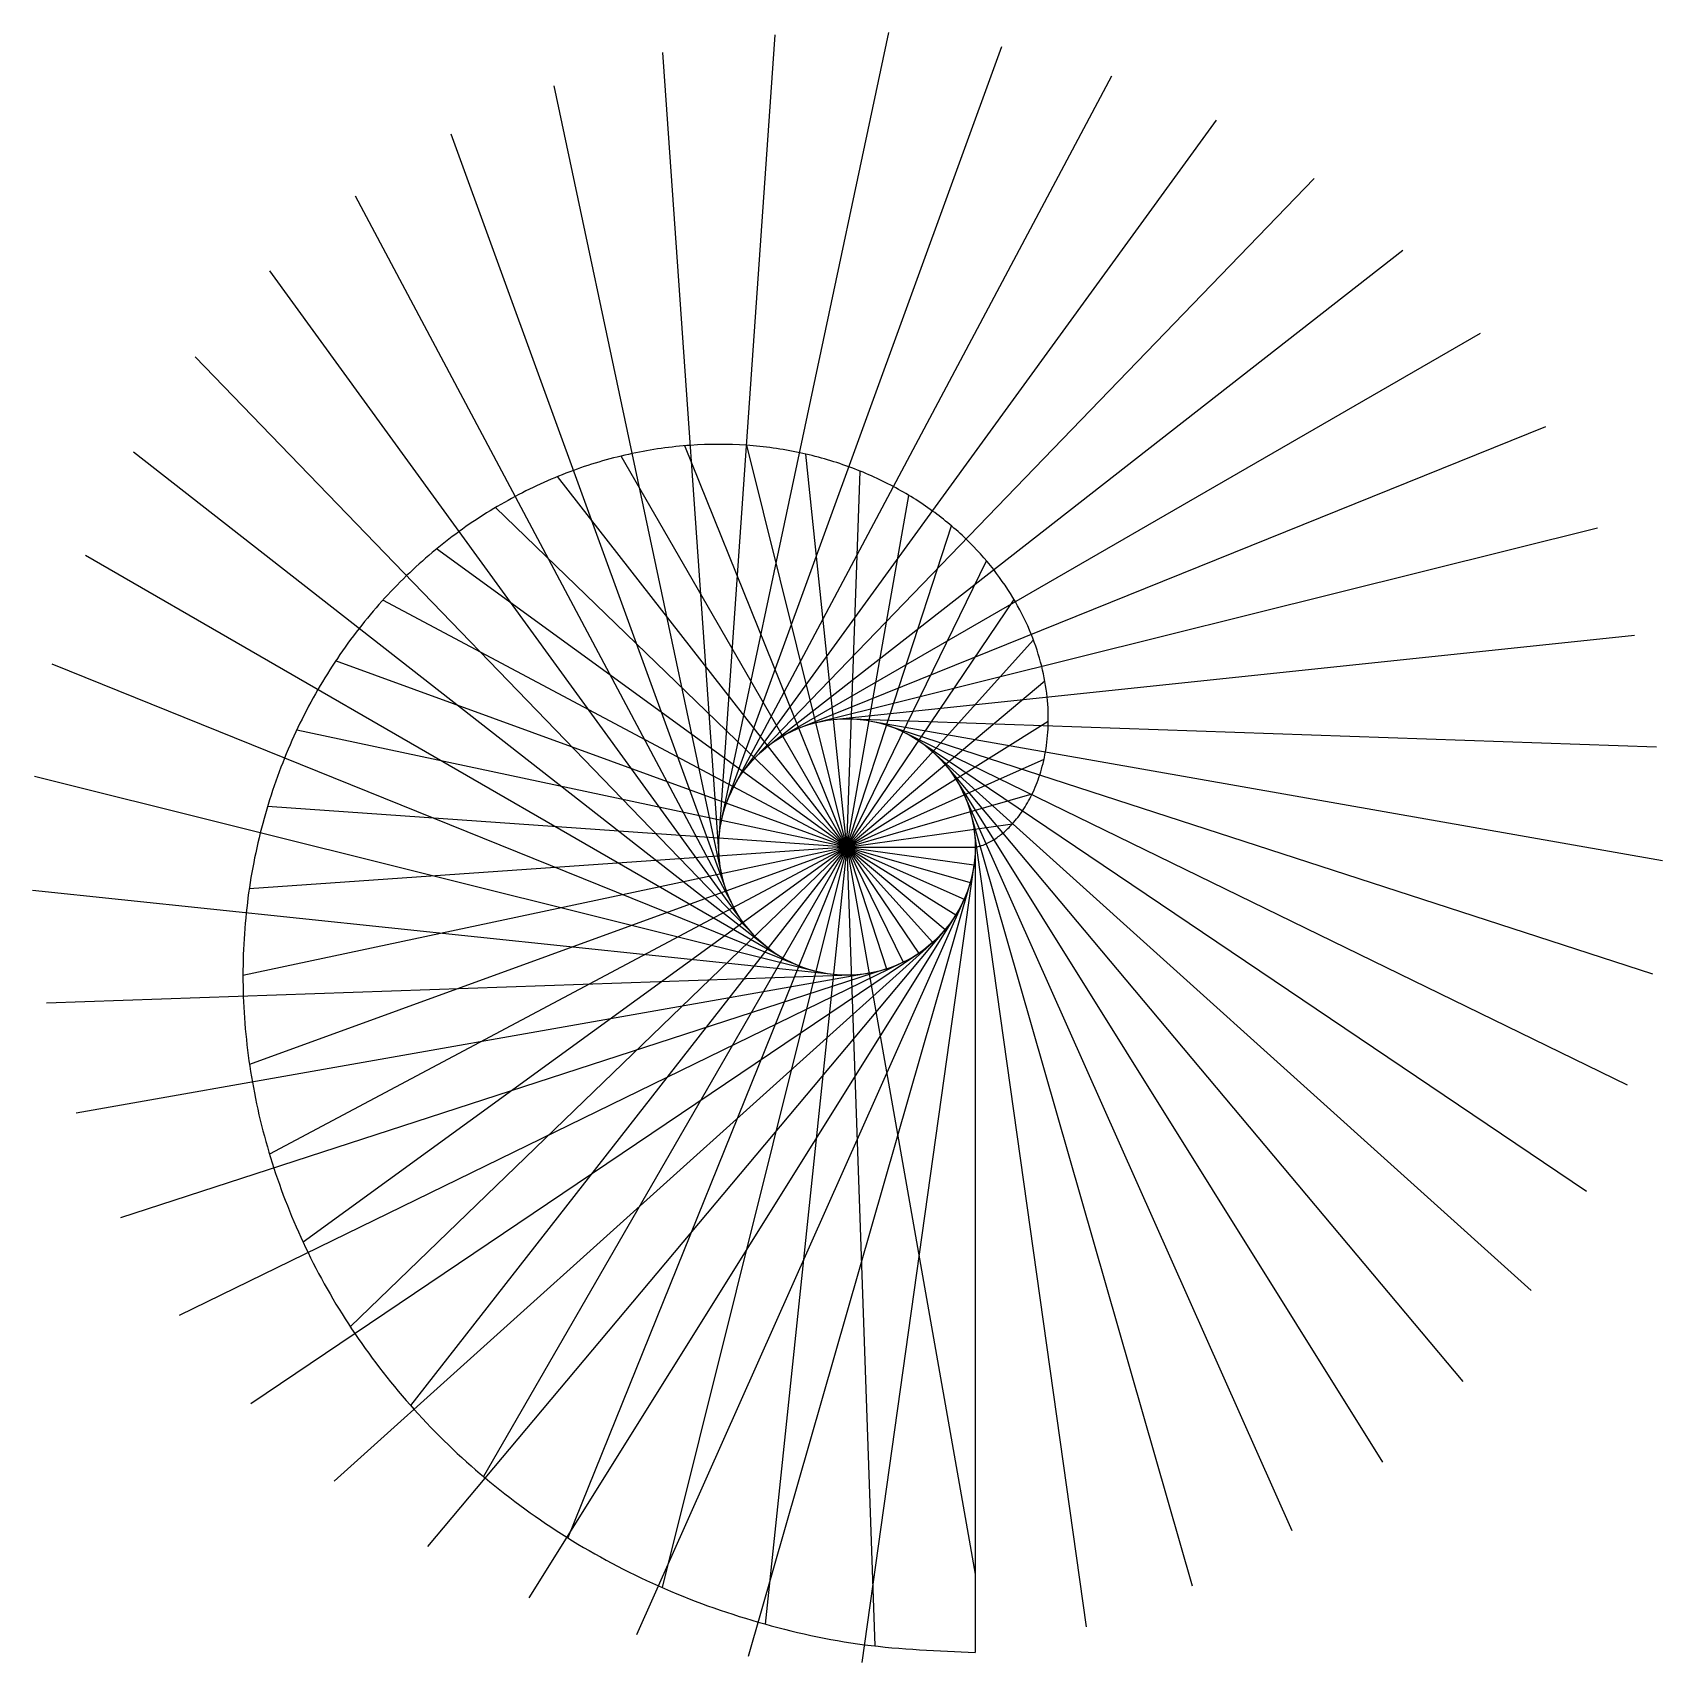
# Model space of a CAD drawing. Header units: millimetres. Extents: x -3175 to 3179, y -3179 to 3175.
import ezdxf

# ---------------------------------------------------------------- set-up
doc = ezdxf.new("R2010")
doc.units = ezdxf.units.MM
doc.header["$PDMODE"] = 1
doc.header["$PDSIZE"] = 5

msp = doc.modelspace()

# ---------------------------------------------------------------- linework, layer by layer
for p, q in [((-498.8, 34.9), (-279.7, 3167.2)), ((-489.1, 104), (163.8, 3175.3)), ((-469.8, 171), (604.1, 3121.6)), ((-498.8, -34.9), (-717.8, 3097.5)), ((-441.5, 234.7), (1032.7, 3007.2)), ((-489.1, -104), (-1141.9, 2967.4)), ((-404.5, 293.9), (1441.1, 2834.2)), ((-469.8, -171), (-1543.8, 2779.6)), ((-359.7, 347.3), (1821.6, 2606.1)), ((-441.5, -234.7), (-1915.6, 2537.7)), ((-307.8, 394), (2166.5, 2327.2)), ((-404.5, -293.9), (-2250.2, 2246.4)), ((-250, 433), (2469.3, 2003)), ((-359.7, -347.3), (-2540.9, 1911.4)), ((-187.3, 463.6), (2724.1, 1639.9)), ((-307.8, -394), (-2782.2, 1539.2)), ((0, 0), (-632.1, 1564.5)), ((0, 0), (-390.5, 1566.2)), ((0, 0), (-161, 1532.1)), ((0, 0), (-880.1, 1524.4)), ((0, 0), (51.2, 1465.7)), ((0, 0), (-1128.4, 1444.3)), ((0, 0), (241.7, 1370.9)), ((0, 0), (-1370.6, 1323.5)), ((-121, 485.1), (2925.8, 1244.8)), ((0, 0), (407, 1252.5)), ((0, 0), (-1599.8, 1162.4)), ((-250, -433), (-2969.3, 1137)), ((0, 0), (544.1, 1115.6)), ((0, 0), (-1809.6, 962.2)), ((0, 0), (651.2, 965.4)), ((-52.3, 497.3), (3070.5, 825.5)), ((0, 0), (727.1, 807.5)), ((-187.3, -463.6), (-3098.7, 712.7)), ((0, 0), (-1993.5, 725.6)), ((0, 0), (771.5, 647.4)), ((0, 0), (-2145.2, 456)), ((0, 0), (784.9, 490.5)), ((17.4, 499.7), (3155.5, 390.1)), ((86.8, 492.4), (3179.1, -52.9)), ((154.5, 475.5), (3140.8, -494.8)), ((219.2, 449.4), (3041.4, -927.1)), ((279.6, 414.5), (2882.8, -1341.3)), ((0, 0), (768.2, 342)), ((334.6, 371.6), (2668, -1729.5)), ((383, 321.4), (2401.4, -2084)), ((-121, -485.1), (-3167.7, 274.5)), ((424, 265), (2088, -2397.9)), ((0, 0), (722.1, 207)), ((456.8, 203.4), (1733.9, -2665.2)), ((0, 0), (-2259.2, 158)), ((480.6, 137.8), (1346.1, -2880.5)), ((0, 0), (645, 90.6)), ((495.1, 69.6), (932.1, -3039.9)), ((0, 0), (-2355, -500.6)), ((0, 0), (-2330.5, -163)), ((0, 0), (-2329.4, -847.8)), ((0, 0), (-2251.6, -1197.2)), ((0, 0), (-2120.6, -1540.7)), ((0, 0), (-1936.7, -1870.2)), ((0, 0), (-1701.2, -2177.5)), ((0, 0), (-1417.1, -2454.5)), ((0, 0), (-1088.2, -2693.5)), ((0, 0), (-719.9, -2887.4)), ((0, 0), (-318.5, -3030)), ((0, 0), (500, 0)), ((0, 0), (456.8, -203.4)), ((0, 0), (424, -265)), ((0, 0), (383, -321.4)), ((0, 0), (334.6, -371.6)), ((0, 0), (279.6, -414.5)), ((0, 0), (219.2, -449.4)), ((0, 0), (154.5, -475.5)), ((0, 0), (500, -2835.6)), ((0, 0), (108.8, -3114.9)), ((0, 0), (495.1, -69.6)), ((0, 0), (480.6, -137.8)), ((500, 0), (500, -3140)), ((495.1, -69.6), (58.1, -3179)), ((-52.3, -497.3), (-3175.1, -169)), ((480.6, -137.8), (-384.9, -3156.2)), ((456.8, -203.4), (-820.4, -3071.9)), ((424, -265), (-1239.9, -2927.8)), ((334.6, -371.6), (-1998.9, -2472.6)), ((383, -321.4), (-1635.3, -2726.8)), ((279.6, -414.5), (-2323.6, -2170.4)), ((17.4, -499.7), (-3120.6, -609.3)), ((86.8, -492.4), (-3005.5, -1037.7)), ((154.5, -475.5), (-2831.8, -1445.8)), ((219.2, -449.4), (-2603, -1825.9))]:
    msp.add_line(p, q)
msp.add_circle((0, 0), 500)
msp.add_spline([(500, 0), (504.8, 0.5), (519.1, 3.7), (541.9, 12.1), (571.9, 28.3), (607.3, 54.1), (645.7, 91.4), (684.5, 141.4), (720.9, 204.7), (751.8, 281.5), (774, 371.2), (784.5, 472.9), (780.5, 584.8), (759.2, 704.6), (718.5, 829.5), (656.4, 956.3), (571.9, 1081.4), (464.3, 1200.6), (333.7, 1310), (180.9, 1405.3), (7.5, 1482.4), (-184.4, 1537.3), (-391.7, 1566.2), (-610.7, 1566.1), (-837.3, 1534.1), (-1066.5, 1468.2), (-1293.2, 1367.1), (-1511.9, 1230.3), (-1716.9, 1058.1), (-1902.4, 851.8), (-2062.9, 613.7), (-2192.9, 346.7), (-2287.5, 55), (-2342.3, -256.6), (-2353.5, -582.5), (-2318.3, -916.5), (-2234.5, -1251.8), (-2101.3, -1581.2), (-1918.6, -1897.2), (-1687.8, -2192.5), (-1411.1, -2459.5), (-1092, -2691.1), (-735.2, -2880.7), (-346.4, -3022), (67.8, -3109.9), (500, -3140)], degree=3)
for p in [(-284.6, 3097.6), (149.3, 3107.1), (580.2, 3056.1), (-712.9, 3027.9), (-289.5, 3028), (134.8, 3038.8), (556.4, 2990.5), (-708.1, 2958.3), (-294.3, 2958.4), (120.2, 2970.6), (532.5, 2924.9), (999.9, 2945.6), (-1127.4, 2899.2), (-703.2, 2888.6), (-299.2, 2888.8), (105.7, 2902.3), (967.1, 2884), (-1112.9, 2830.9), (-698.3, 2819), (-304.1, 2819.2), (91.2, 2834.1), (508.6, 2859.4), (934.4, 2822.4), (-1098.4, 2762.7), (-693.5, 2749.4), (-309, 2749.6), (76.7, 2765.8), (484.8, 2793.8), (901.6, 2760.8), (1400.1, 2777.8), (-1519.9, 2714.1), (-1083.9, 2694.4), (-688.6, 2679.8), (-313.8, 2680), (62.2, 2697.6), (460.9, 2728.2), (868.9, 2699.1), (1359.1, 2721.3), (-1496.1, 2648.5), (-1069.4, 2626.2), (-683.7, 2610.2), (-318.7, 2610.4), (47.7, 2629.3), (437, 2662.7), (836.1, 2637.5), (1277.1, 2608.4), (1318.1, 2664.9), (-1472.2, 2582.9), (-1054.9, 2557.9), (33.2, 2561.1), (413.2, 2597.1), (803.4, 2575.9), (1236.1, 2551.9), (1773.1, 2555.9), (-1448.3, 2517.3), (-1040.4, 2489.7), (-678.9, 2540.6), (-323.6, 2540.8), (18.7, 2492.8), (389.3, 2531.5), (770.6, 2514.3), (1195.1, 2495.5), (1724.6, 2505.7), (-1882.9, 2476.1), (-1424.5, 2451.8), (-1025.9, 2421.4), (-674, 2471), (-328.4, 2471.2), (4.2, 2424.6), (365.4, 2465.9), (737.8, 2452.7), (1154, 2439), (1676.1, 2455.5), (-1850.1, 2414.5), (-1817.3, 2352.9), (-1400.6, 2386.2), (-1011.3, 2353.2), (-669.1, 2401.4), (-333.3, 2401.5), (-10.3, 2356.3), (341.6, 2400.4), (705.1, 2391.1), (1113, 2382.6), (1579.2, 2355.1), (1627.7, 2405.3), (-1784.6, 2291.3), (-1376.7, 2320.6), (-664.3, 2331.8), (-338.2, 2331.9), (-24.8, 2288.1), (317.7, 2334.8), (672.3, 2329.5), (1072, 2326.1), (1530.7, 2304.9), (-1751.8, 2229.7), (-1352.9, 2255.1), (-996.8, 2284.9), (-659.4, 2262.2), (-343, 2262.3), (293.8, 2269.2), (639.6, 2267.9), (1031, 2269.7), (1482.3, 2254.7), (2056.6, 2241.3), (2111.5, 2284.2), (-2209.1, 2190), (-1719.1, 2168.1), (-1329, 2189.5), (-982.3, 2216.6), (-654.5, 2192.6), (-347.9, 2192.7), (-39.3, 2219.8), (270, 2203.7), (606.8, 2206.3), (990, 2213.2), (1433.8, 2204.5), (2001.6, 2198.3), (-2168.1, 2133.5), (-1686.3, 2106.4), (-1305.1, 2123.9), (-967.8, 2148.4), (-649.7, 2123), (-352.8, 2123.1), (-53.8, 2151.5), (246.1, 2138.1), (574, 2144.6), (908, 2100.3), (949, 2156.8), (1336.8, 2104.1), (1385.3, 2154.3), (1891.6, 2112.4), (1946.6, 2155.3), (-2127.1, 2077.1), (-1653.5, 2044.8), (-1281.3, 2058.4), (-953.3, 2080.1), (-644.8, 2053.4), (-357.6, 2053.5), (-68.4, 2083.3), (222.3, 2072.5), (541.3, 2083), (866.9, 2043.9), (1288.4, 2053.9), (1836.6, 2069.4), (-2086.1, 2020.6), (-1620.8, 1983.2), (-1257.4, 1992.8), (-938.8, 2011.9), (-639.9, 1983.7), (-362.5, 1983.9), (-82.9, 2015), (198.4, 2007), (508.5, 2021.4), (825.9, 1987.4), (1239.9, 2003.7), (1726.6, 1983.5), (1781.6, 2026.5), (-2045.1, 1964.2), (-2004.1, 1907.7), (-1588, 1921.6), (-1233.5, 1927.2), (-924.3, 1943.6), (-635.1, 1914.1), (-367.4, 1914.3), (-97.4, 1946.8), (174.5, 1941.4), (475.8, 1959.8), (784.9, 1931), (1191.4, 1953.5), (1671.7, 1940.5), (2348.5, 1933.2), (2408.9, 1968.1), (-2492.4, 1861.2), (-1963.1, 1851.3), (-1555.3, 1860), (-1209.7, 1861.6), (-909.8, 1875.4), (-630.2, 1844.5), (-372.2, 1844.7), (-111.9, 1878.5), (150.7, 1875.8), (443, 1898.2), (743.9, 1874.5), (1094.5, 1853.1), (1143, 1903.3), (1561.7, 1854.6), (1616.7, 1897.6), (2227.6, 1863.5), (2288, 1898.3), (-2444, 1811), (-1922, 1794.8), (-1522.5, 1798.4), (-1185.8, 1796.1), (-895.3, 1807.1), (-126.4, 1810.3), (126.8, 1810.3), (410.3, 1836.6), (702.9, 1818.1), (1046, 1803), (1506.7, 1811.7), (2106.7, 1793.7), (2167.2, 1828.6), (-2395.5, 1760.8), (-1881, 1738.4), (-1489.8, 1736.8), (-1161.9, 1730.5), (-880.8, 1738.9), (-625.3, 1774.9), (-377.1, 1775.1), (-140.9, 1742), (102.9, 1744.7), (377.5, 1775), (661.9, 1761.6), (997.5, 1752.8), (1396.7, 1725.7), (1451.7, 1768.7), (1985.9, 1723.9), (2046.3, 1758.8), (-2347, 1710.6), (-2298.5, 1660.4), (-1840, 1681.9), (-1457, 1675.2), (-1138.1, 1664.9), (-866.3, 1670.6), (-620.5, 1705.3), (-382, 1705.5), (-155.4, 1673.8), (79.1, 1679.1), (344.7, 1713.4), (620.9, 1705.2), (900.6, 1652.4), (949.1, 1702.6), (1341.7, 1682.8), (1865, 1654.1), (1925.5, 1689), (-2250.1, 1610.2), (-1799, 1625.5), (-1424.2, 1613.6), (-1114.2, 1599.4), (-851.8, 1602.4), (-615.6, 1635.7), (-386.8, 1635.9), (-169.9, 1605.5), (55.2, 1613.5), (279.2, 1590.2), (312, 1651.8), (538.8, 1592.3), (579.8, 1648.7), (852.1, 1602.2), (1231.8, 1596.9), (1286.8, 1639.8), (1804.6, 1619.2), (2659.4, 1613.7), (-2201.6, 1560), (-1758, 1569), (-1391.5, 1552), (-1090.3, 1533.8), (-837.3, 1534.1), (-610.7, 1566.1), (-391.7, 1566.2), (-184.4, 1537.3), (31.3, 1548), (246.5, 1528.5), (497.8, 1535.8), (803.7, 1552), (1176.8, 1553.9), (1683.7, 1549.5), (1744.2, 1584.3), (2465.3, 1535.3), (2530, 1561.4), (2594.7, 1587.6), (-2727.2, 1496.2), (-2153.1, 1509.8), (-1717, 1512.6), (-1358.7, 1490.3), (-1066.5, 1468.2), (-822.7, 1465.9), (-605.9, 1496.5), (-396.6, 1496.6), (-198.9, 1469), (7.5, 1482.4), (213.7, 1466.9), (456.8, 1479.4), (755.2, 1501.8), (1066.8, 1468), (1121.8, 1511), (1562.9, 1479.7), (1623.3, 1514.6), (2335.9, 1483), (2400.6, 1509.2), (-2672.2, 1453.3), (-2617.2, 1410.3), (-2104.7, 1459.7), (-2056.2, 1409.5), (-1676, 1456.1), (-1634.9, 1399.6), (-1326, 1428.7), (-1042.6, 1402.7), (-601, 1426.9), (-401.4, 1427), (-213.4, 1400.8), (-16.4, 1416.8), (180.9, 1405.3), (415.8, 1422.9), (658.2, 1401.4), (706.7, 1451.6), (1011.8, 1425), (1442, 1409.9), (1502.5, 1444.8), (2141.8, 1404.6), (2206.5, 1430.7), (2271.2, 1456.9), (-2562.2, 1367.3), (-2007.7, 1359.3), (-1593.9, 1343.2), (-1293.2, 1367.1), (-1018.8, 1337.1), (-808.2, 1397.6), (-596.1, 1357.3), (-406.3, 1357.4), (-40.3, 1351.3), (148.2, 1343.7), (374.8, 1366.5), (609.8, 1351.2), (901.9, 1339.1), (956.8, 1382.1), (1321.2, 1340.1), (1381.6, 1375), (2012.4, 1352.3), (2077.1, 1378.5), (-2507.3, 1324.4), (-2452.3, 1281.4), (-1959.2, 1309.1), (-1552.9, 1286.7), (-1260.4, 1305.5), (-994.9, 1271.5), (-793.7, 1329.4), (-591.3, 1287.7), (-411.2, 1287.8), (-227.9, 1332.5), (-64.1, 1285.7), (115.4, 1282.1), (333.7, 1310), (561.3, 1301), (846.9, 1296.2), (1260.7, 1305.2), (1818.3, 1273.9), (1883, 1300), (1947.7, 1326.2), (-2397.3, 1238.5), (-1910.8, 1258.9), (-1862.3, 1208.7), (-1511.9, 1230.3), (-1227.7, 1243.9), (-779.2, 1261.1), (-586.4, 1218.1), (-416, 1218.2), (-242.4, 1264.3), (-88, 1220.1), (82.7, 1220.5), (292.7, 1253.6), (512.8, 1250.8), (736.9, 1210.2), (791.9, 1253.2), (1139.9, 1235.5), (1200.3, 1270.3), (1688.9, 1221.6), (1753.6, 1247.8), (2790.4, 1211), (2858.1, 1227.9), (-2342.3, 1195.5), (-2287.3, 1152.5), (-1813.8, 1158.5), (-1470.9, 1173.8), (-1194.9, 1182.3), (-971, 1206), (-764.7, 1192.9), (-581.5, 1148.5), (-420.9, 1148.6), (-257, 1196), (-111.9, 1154.6), (49.9, 1158.9), (251.7, 1197.1), (415.9, 1150.4), (464.3, 1200.6), (681.9, 1167.3), (1019, 1165.7), (1079.4, 1200.6), (1559.5, 1169.4), (1624.2, 1195.5), (2587.2, 1160.4), (2654.9, 1177.3), (2722.7, 1194.1), (-2908.9, 1102.1), (-2232.3, 1109.6), (-1765.3, 1108.3), (-1429.9, 1117.4), (-1162.2, 1120.7), (-947.2, 1140.4), (-750.2, 1124.6), (-271.5, 1127.8), (-135.7, 1089), (17.1, 1097.3), (169.7, 1084.2), (210.7, 1140.7), (367.4, 1100.2), (571.9, 1081.4), (626.9, 1124.3), (898.2, 1095.9), (958.6, 1130.8), (1365.4, 1090.9), (1430.1, 1117.1), (1494.8, 1143.2), (2316.4, 1092.9), (2384.1, 1109.7), (2451.8, 1126.6), (2519.5, 1143.5), (-2848.5, 1067.2), (-2788, 1032.3), (-2177.3, 1066.6), (-2122.4, 1023.7), (-1716.9, 1058.1), (-1388.9, 1060.9), (-1129.4, 1059.1), (-923.3, 1074.8), (-735.7, 1056.3), (-576.7, 1078.8), (-425.8, 1079), (-286, 1059.5), (-159.6, 1023.4), (-15.6, 1035.7), (128.7, 1027.8), (318.9, 1050), (517, 1038.4), (777.3, 1026.1), (837.7, 1061), (1236, 1038.7), (1300.7, 1064.8), (2045.6, 1025.3), (2113.3, 1042.2), (2181, 1059.1), (2248.7, 1076), (-2727.6, 997.4), (-2667.2, 962.5), (-2067.4, 980.7), (-1668.4, 1007.9), (-1619.9, 957.7), (-1347.8, 1004.5), (-1096.6, 997.5), (-899.4, 1009.2), (-721.2, 988.1), (-571.8, 1009.2), (-430.6, 1009.4), (-300.5, 991.2), (-183.5, 957.8), (-48.4, 974.1), (87.7, 971.3), (270.5, 999.9), (462, 995.4), (656.4, 956.3), (716.9, 991.2), (1041.9, 960.2), (1106.6, 986.4), (1171.3, 1012.5), (1774.8, 957.8), (1842.5, 974.7), (1910.2, 991.6), (1977.9, 1008.5), (-2606.7, 927.7), (-2546.3, 892.8), (-2012.4, 937.7), (-1957.4, 894.8), (-1571.5, 907.5), (-1306.8, 948), (-1265.8, 891.6), (-1063.9, 935.9), (-875.6, 943.7), (-706.7, 919.8), (-566.9, 939.6), (-435.5, 939.8), (-315, 923), (-207.3, 892.3), (-81.1, 912.4), (46.6, 914.9), (173.5, 899.5), (222, 949.7), (352, 909.5), (407, 952.5), (596, 921.5), (912.5, 908), (977.2, 934.1), (1504, 890.3), (1571.7, 907.2), (1639.4, 924), (1707.1, 940.9), (-2485.9, 857.9), (-1902.4, 851.8), (-1523, 857.3), (-1224.8, 835.1), (-1031.1, 874.2), (-851.7, 878.1), (-692.2, 851.6), (-562.1, 870), (-440.4, 870.2), (-329.5, 854.7), (-231.2, 826.7), (-113.9, 850.8), (5.6, 858.4), (125, 849.3), (297, 866.6), (475.2, 851.7), (535.6, 886.6), (718.5, 829.5), (783.1, 855.7), (847.8, 881.8), (1300.8, 839.6), (1368.6, 856.5), (1436.3, 873.4), (-2425.5, 823), (-2365, 788.1), (-1847.4, 808.9), (-1792.4, 765.9), (-1474.5, 807.1), (-1183.8, 778.7), (-998.4, 812.6), (-827.8, 812.5), (-677.7, 783.3), (-557.2, 800.4), (-445.2, 800.6), (-344, 786.5), (-146.6, 789.2), (-35.4, 802), (76.6, 799.1), (187, 780.6), (242, 823.6), (354.3, 781.9), (414.7, 816.8), (589.1, 777.3), (653.8, 803.4), (1030, 772.1), (1097.7, 789), (1165.4, 805.9), (1233.1, 822.8), (2515.4, 767.1), (2584.8, 774.4), (2654.2, 781.7), (2723.6, 789), (2793, 796.3), (2862.3, 803.6), (2931.7, 810.9), (3001.1, 818.2), (-2304.6, 753.2), (-2244.2, 718.3), (-1737.5, 722.9), (-1426, 756.9), (-1377.6, 706.7), (-1142.8, 722.2), (-965.6, 751), (-804, 747), (-663.2, 715.1), (-552.3, 730.8), (-450.1, 731), (-358.5, 718.2), (-255.1, 761.1), (-179.4, 727.6), (-76.4, 745.5), (28.1, 748.9), (132.1, 737.7), (233.4, 712.1), (293.9, 747), (459.7, 725), (524.4, 751.1), (759.2, 704.6), (826.9, 721.5), (894.6, 738.4), (962.3, 755.2), (1890.8, 701.5), (1960.2, 708.8), (2029.6, 716.1), (2099, 723.4), (2168.4, 730.7), (2237.8, 738), (2307.2, 745.2), (2376.6, 752.5), (2446, 759.8), (-3034, 686.5), (-2969.3, 660.4), (-2183.7, 683.4), (-2123.3, 648.5), (-1682.5, 680), (-1627.5, 637), (-1329.1, 656.5), (-1101.8, 665.8), (-932.9, 689.4), (-780.1, 681.4), (-648.7, 646.8), (-547.5, 661.2), (-455, 661.3), (-373, 650), (-278.9, 695.6), (-212.2, 666), (-117.4, 689.1), (-68.8, 648.5), (-20.4, 698.7), (22.1, 651.8), (77.1, 694.7), (112.6, 642.3), (173, 677.2), (265.6, 646.6), (330.3, 672.7), (395, 698.8), (488.4, 637.1), (556.1, 654), (623.8, 670.8), (691.5, 687.7), (1266.3, 635.8), (1335.6, 643.1), (1405, 650.4), (1474.4, 657.7), (1543.8, 665), (1613.2, 672.3), (1682.6, 679.6), (1752, 686.9), (1821.4, 694.2), (-2904.6, 634.3), (-2839.9, 608.1), (-2775.2, 582), (-2062.9, 613.7), (-2002.5, 578.8), (-1572.5, 594.1), (-1280.6, 606.4), (-1060.7, 609.3), (-900.1, 627.8), (-756.2, 615.8), (-634.1, 578.6), (-542.6, 591.6), (-459.8, 591.7), (-387.5, 581.7), (-302.8, 630), (-244.9, 604.4), (-199.4, 576.1), (-158.4, 632.6), (-117.3, 598.3), (-32.9, 608.8), (-8.3, 572.6), (52.1, 607.5), (136.2, 594.3), (200.9, 620.4), (285.3, 586.4), (353, 603.3), (420.7, 620.2), (711.1, 577.5), (780.5, 584.8), (849.9, 592.1), (919.3, 599.4), (988.7, 606.7), (1058.1, 614), (1127.5, 621.3), (1196.9, 628.5), (-2710.5, 555.8), (-2645.8, 529.7), (-1942, 543.9), (-1881.6, 509), (-1517.5, 551.1), (-1232.2, 556.2), (-1019.7, 552.9), (-867.3, 566.2), (-732.4, 550.3), (-619.6, 510.3), (-537.7, 522), (-464.7, 522.1), (-402, 513.5), (-326.7, 564.4), (-277.7, 542.8), (-240.5, 519.7), (-165.8, 548.1), (-142.9, 522.9), (-87.9, 565.8), (-68.7, 537.7), (-57.9, 515.9), (6.8, 542), (14.4, 518.9), (71.5, 568.1), (82.2, 535.8), (86.5, 511.8), (149.9, 552.7), (155.9, 519.1), (217.6, 569.6), (225.3, 526.4), (294.7, 533.7), (364.1, 541), (433.5, 548.3), (502.9, 555.6), (572.3, 562.9), (641.7, 570.2), (-2581.1, 503.6), (-2516.4, 477.4), (-2451.7, 451.3), (-1821.2, 474.1), (-1462.5, 508.1), (-1407.5, 465.2), (-1183.7, 506), (-1135.2, 455.8), (-978.7, 496.4), (-834.6, 504.6), (-708.5, 484.7), (-532.9, 452.4), (-469.6, 452.5), (-416.5, 445.2), (-350.5, 498.9), (-310.4, 481.2), (-281.5, 463.2), (-262.7, 447.7), (-214.3, 497.9), (-197.9, 479.9), (-189.6, 467.9), (-129.1, 502.8), (-122.6, 489.7), (-53.3, 502), (17.1, 504.6), (87.2, 497.3), (155.5, 480.3), (156.9, 494.8), (220.9, 454), (224.3, 468.2), (226.7, 492.4), (293, 456.1), (296.4, 490), (366.1, 487.5), (435.9, 485.1), (505.6, 482.6), (575.3, 480.2), (645.1, 477.8), (714.8, 475.3), (784.5, 472.9), (854.3, 470.5), (924, 468), (993.7, 465.6), (1063.5, 463.2), (1133.2, 460.7), (1202.9, 458.3), (1272.7, 455.9), (1342.4, 453.4), (1412.2, 451), (1481.9, 448.6), (1551.6, 446.1), (-2387, 425.1), (-2322.3, 399), (-1760.7, 439.2), (-1700.3, 404.3), (-1352.6, 422.2), (-1086.7, 405.6), (-937.7, 440), (-896.7, 383.5), (-801.8, 443), (-769.1, 381.4), (-684.6, 419.1), (-605.1, 442.1), (-528, 382.8), (-474.4, 382.9), (-374.4, 433.3), (-343.2, 419.6), (-322.5, 406.8), (-311.2, 397.5), (-252.8, 437), (281.9, 418.8), (287.2, 432.4), (344.6, 388.2), (353.6, 410.8), (361.7, 443.9), (420, 389.3), (430.4, 431.8), (499.1, 419.7), (567.8, 407.6), (636.6, 395.5), (705.3, 383.4), (1621.4, 443.7), (1691.1, 441.3), (1760.8, 438.8), (1830.6, 436.4), (1900.3, 433.9), (1970, 431.5), (2039.8, 429.1), (2109.5, 426.6), (2179.2, 424.2), (2249, 421.8), (2318.7, 419.3), (2388.4, 416.9), (2458.2, 414.5), (2527.9, 412), (2597.7, 409.6), (2667.4, 407.2), (2737.1, 404.7), (2806.9, 402.3), (2876.6, 399.9), (2946.3, 397.4), (3016.1, 395), (3085.8, 392.5), (-2257.6, 372.9), (-2192.9, 346.7), (-2128.2, 320.6), (-1639.9, 369.4), (-1579.4, 334.5), (-1297.6, 379.3), (-1242.6, 336.3), (-1038.3, 355.4), (-855.7, 327.1), (-736.3, 319.8), (-660.8, 353.5), (-590.6, 373.8), (-431, 377), (-398.3, 367.7), (-376, 358), (-363.5, 350.3), (337.4, 375.5), (386.4, 324.9), (395.3, 336.5), (407.3, 357.6), (470, 327), (486.3, 367.7), (552.7, 346.2), (619, 324.6), (774, 371.2), (842.7, 359.1), (911.4, 347), (980.2, 334.9), (1048.9, 322.8), (-3100, 257.6), (-2063.5, 294.4), (-1998.8, 268.3), (-1519, 299.7), (-1458.6, 264.8), (-1187.6, 293.3), (-989.8, 305.2), (-941.3, 255), (-814.7, 270.6), (-703.5, 258.1), (-636.9, 288), (-576.1, 305.6), (-523.1, 313.2), (-479.3, 313.3), (-445.6, 308.7), (-422.1, 302.1), (-408.7, 296.3), (427.9, 267.9), (438.3, 278.2), (453.1, 297.5), (511, 258.4), (532.8, 296.5), (595.5, 265.9), (685.4, 303), (751.8, 281.5), (818.1, 259.9), (1117.6, 310.7), (1186.3, 298.5), (1255, 286.4), (1323.7, 274.3), (1392.5, 262.2), (-3032.3, 240.7), (-2964.6, 223.8), (-2896.9, 207), (-1934.1, 242.2), (-1869.4, 216), (-1398.2, 229.9), (-1337.7, 195), (-1132.6, 250.4), (-1077.6, 207.4), (-892.9, 204.8), (-773.6, 214.2), (-670.8, 196.5), (-613, 222.4), (-561.6, 237.3), (-518.3, 243.6), (-484.2, 243.7), (-460.1, 240.5), (-446, 236.6), (461, 205.8), (472.7, 214.5), (490.1, 231.5), (568.8, 219.4), (658.2, 235.3), (720.9, 204.7), (884.5, 238.3), (950.9, 216.8), (1017.2, 195.2), (1461.2, 250.1), (1529.9, 238), (1598.6, 225.8), (1667.3, 213.7), (1736, 201.6), (-2829.2, 190.1), (-2761.5, 173.2), (-2693.8, 156.3), (-2626, 139.4), (-1804.7, 189.9), (-1740, 163.7), (-1675.3, 137.6), (-1277.3, 160.1), (-1022.6, 164.5), (-844.4, 154.6), (-732.6, 157.7), (-638, 134.9), (-589.2, 156.8), (-547.1, 169.1), (-513.4, 173.9), (-489, 174.1), (-474.6, 172.2), (485.2, 139.6), (498, 146.6), (517.6, 161), (542, 184.8), (593.8, 138.1), (626.7, 180.4), (684.5, 141.4), (783.6, 174.1), (846.3, 143.5), (1083.6, 173.7), (1149.9, 152.1), (1216.3, 130.5), (1804.8, 189.5), (1873.5, 177.4), (1942.2, 165.3), (2010.9, 153.1), (2079.6, 141), (2148.4, 128.9), (-2558.3, 122.6), (-2490.6, 105.7), (-2422.9, 88.8), (-2355.2, 71.9), (-1610.6, 111.5), (-1545.9, 85.3), (-1216.9, 125.2), (-1156.4, 90.3), (-967.7, 121.5), (-912.7, 78.5), (-795.9, 104.4), (-691.6, 101.3), (-605.3, 73.3), (-565.3, 91.3), (-532.6, 100.8), (-508.5, 104.3), (-493.9, 104.5), (499.9, 70.7), (513.5, 75.9), (535, 87.4), (562.4, 107.6), (645.7, 91.4), (742.4, 102.4), (909.1, 112.9), (971.8, 82.3), (1282.7, 109), (1349, 87.4), (1415.4, 65.8), (2217.1, 116.8), (2285.8, 104.7), (2354.5, 92.6), (2423.2, 80.4), (2491.9, 68.3), (-2287.5, 55), (-2219.8, 38.2), (-2152.1, 21.3), (-2084.4, 4.4), (-1481.2, 59.2), (-1416.5, 33.1), (-1351.8, 6.9), (-1096, 55.4), (-1035.6, 20.5), (-857.7, 35.6), (-747.4, 54.2), (-699, 4), (-650.6, 44.8), (-572.5, 11.7), (-541.4, 25.7), (-518.1, 32.6), (-503.6, 34.7), (504.8, 0.5), (519.1, 3.7), (541.9, 12.1), (571.9, 28.3), (607.3, 54.1), (652.1, 0.7), (697.6, 44.7), (800.2, 63.3), (858.1, 24.3), (1034.5, 51.7), (1097.2, 21.2), (1481.8, 44.3), (1548.1, 22.7), (1614.5, 1.2), (2560.7, 56.2), (2629.4, 44.1), (2698.1, 32), (2766.8, 19.8), (2835.5, 7.7), (-2016.7, -12.5), (-1949, -29.4), (-1881.3, -46.2), (-1813.6, -63.1), (-1287.1, -19.2), (-1222.5, -45.4), (-975.2, -14.3), (-914.7, -49.2), (-802.7, -7.4), (-747.7, -50.3), (-650.5, -46.2), (-609.6, -11.6), (-539.7, -49.9), (-517.6, -39.9), (-503.6, -35.7), (538.3, -63.4), (570.3, -51.6), (608.9, -30.9), (697, -52.8), (749.4, -2), (801.3, -48.6), (915.9, -14.7), (973.8, -53.7), (1159.9, -9.4), (1222.6, -40), (1680.8, -20.4), (1747.2, -42), (1813.6, -63.5), (2904.2, -4.4), (2973, -16.5), (3041.7, -28.6), (3110.4, -40.7), (-1745.9, -80), (-1678.2, -96.9), (-1610.5, -113.8), (-1157.8, -71.5), (-1093.1, -97.6), (-1028.4, -123.8), (-854.3, -84.1), (-793.9, -119), (-692.7, -93.3), (-602, -96.4), (-568.6, -68.1), (-527.6, -124.5), (-507, -111.5), (-493.7, -105.4), (500, -69.8), (514.6, -68.6), (598.7, -115.4), (645.9, -90.1), (741.8, -106.2), (853.1, -95.3), (1031.6, -92.7), (1285.4, -70.6), (1348.1, -101.2), (1879.9, -85.1), (1946.3, -106.7), (-3105.7, -176.3), (-3036.3, -183.6), (-1542.8, -130.7), (-1475.1, -147.5), (-1407.4, -164.4), (-1339.7, -181.3), (-963.7, -149.9), (-899, -176.1), (-733.4, -153.9), (-673, -188.8), (-637.7, -136.2), (-582.8, -179.2), (-553.6, -146.6), (-486.5, -181), (-474.2, -173.1), (485.4, -138.7), (500, -139.6), (524.3, -137.7), (557.6, -130.5), (627.1, -179.1), (682.9, -149.3), (786.7, -159.7), (905, -142), (956.8, -188.7), (1089.5, -131.8), (1147.3, -170.8), (1410.8, -131.8), (1473.5, -162.4), (2012.7, -128.2), (2079, -149.8), (2145.4, -171.3), (-2966.9, -190.9), (-2897.5, -198.2), (-2828.1, -205.5), (-2758.7, -212.8), (-2689.3, -220.1), (-2619.9, -227.4), (-2550.5, -234.7), (-2481.1, -242), (-2411.7, -249.3), (-1271.9, -198.2), (-1204.2, -215.1), (-1136.5, -231.9), (-1068.8, -248.8), (-834.3, -202.2), (-769.6, -228.3), (-612.6, -223.7), (-527.8, -222.2), (-505.1, -196.7), (-456.6, -246.9), (-445.5, -237.4), (461.4, -204.9), (475.7, -207.8), (500, -209.3), (534, -206.8), (576.8, -197.6), (655.4, -242.8), (719.8, -208.4), (831.5, -213.1), (1008.7, -235.4), (1205.2, -209.8), (1263, -248.8), (1536.2, -193), (1598.9, -223.6), (1661.7, -254.1), (2211.7, -192.9), (2278.1, -214.5), (2344.5, -236), (-2342.3, -256.6), (-2272.9, -263.9), (-2203.5, -271.2), (-2134.1, -278.4), (-2064.7, -285.7), (-1995.3, -293), (-1925.9, -300.3), (-1856.5, -307.6), (-1787.2, -314.9), (-1001.1, -265.7), (-933.4, -282.6), (-865.7, -299.5), (-798, -316.3), (-704.9, -254.5), (-640.2, -280.6), (-575.5, -306.8), (-552.1, -258.6), (-491.7, -293.5), (-472.8, -265.1), (-417.8, -308.1), (-408.1, -297.1), (428.4, -267.1), (442.2, -272), (466, -276.9), (500, -279.1), (543.7, -275.9), (596, -264.6), (683.8, -306.6), (756.8, -267.6), (876.4, -266.6), (1060.5, -282.1), (1320.9, -287.8), (1724.4, -284.7), (1787.1, -315.3), (2410.8, -257.6), (2477.2, -279.2), (2543.6, -300.7), (-1717.8, -322.2), (-1648.4, -329.5), (-1579, -336.8), (-1509.6, -344.1), (-1440.2, -351.4), (-1370.8, -358.7), (-1301.4, -366), (-1232, -373.3), (-1162.6, -380.6), (-730.3, -333.2), (-662.6, -350.1), (-594.9, -367), (-510.8, -332.9), (-446.1, -359), (-431.3, -328.3), (-370.9, -363.2), (-362.8, -351), (338.2, -374.8), (387, -324.1), (400, -330.9), (422.9, -339), (456.3, -346), (500, -348.9), (553.4, -345), (615.3, -331.7), (712.2, -370.3), (793.8, -326.8), (921.2, -320), (966.1, -373.5), (1112.4, -328.8), (1164.2, -375.5), (1378.7, -326.8), (1436.6, -365.9), (1849.8, -345.9), (1912.5, -376.5), (2609.9, -322.3), (2676.3, -343.8), (2742.7, -365.4), (-1093.2, -387.9), (-1023.8, -395.1), (-954.4, -402.4), (-885, -409.7), (-815.6, -417), (-746.2, -424.3), (-676.8, -431.6), (-607.4, -438.9), (-527.2, -383.9), (-459.5, -400.7), (-391.8, -417.6), (-381.4, -385.2), (-324.1, -434.5), (-316.7, -411.3), (-310.4, -398.1), (-252, -437.5), (282.7, -418.3), (293.3, -428.3), (313.1, -442.5), (350.1, -383.3), (371.6, -394.6), (403.7, -406.1), (446.6, -415.1), (500, -418.7), (563.1, -414.1), (634.5, -398.8), (740.6, -434.1), (830.8, -386), (1011, -426.9), (1216.1, -422.2), (1494.4, -404.9), (1552.3, -443.9), (1975.2, -407.1), (2037.9, -437.7), (2809, -387), (2875.4, -408.5), (2941.7, -430.1), (-538, -446.2), (-468.6, -453.5), (-399.2, -460.8), (-329.8, -468.1), (-260.5, -475.4), (-256.4, -451.4), (-191.8, -507), (-191.1, -482.7), (-188.7, -468.3), (-122, -504.6), (-121.7, -490), (-52.3, -502.1), (18.1, -504.5), (88.1, -497.1), (156.5, -480), (163.9, -492.6), (221.7, -453.5), (230.9, -465), (248.5, -481.8), (276.1, -501.7), (343.2, -458.3), (384.5, -473.2), (436.9, -484.2), (500, -488.4), (572.8, -483.2), (653.7, -465.9), (769, -497.8), (867.7, -445.1), (904.7, -504.3), (1055.8, -480.4), (1268, -468.9), (1610.1, -482.9), (2100.7, -468.3), (2163.4, -498.8), (3008.1, -451.7), (3074.5, -473.2), (-2004.9, -570.3), (-1935.1, -567.9), (-1865.4, -565.4), (-1795.7, -563), (-1725.9, -560.6), (-1656.2, -558.1), (-1586.5, -555.7), (-1516.7, -553.3), (-1447, -550.8), (-1377.3, -548.4), (-1307.5, -546), (-1237.8, -543.5), (-1168, -541.1), (-1098.3, -538.7), (-1028.6, -536.2), (-958.8, -533.8), (-889.1, -531.4), (-819.4, -528.9), (-749.6, -526.5), (-679.9, -524), (-610.2, -521.6), (-540.4, -519.2), (-470.7, -516.7), (-401, -514.3), (-331.2, -511.9), (-325.5, -565.1), (-261.5, -509.4), (-256.8, -553), (-188, -540.9), (-119.3, -528.8), (-110.9, -561.8), (-50.6, -516.6), (-44.6, -540.2), (-31.7, -571.8), (21.8, -518.7), (31, -541.2), (48.2, -570.6), (93.8, -510.6), (106.1, -531.6), (127.1, -558.3), (179, -511.6), (203.6, -535.2), (239.1, -560.8), (314.9, -522.1), (365.2, -540.3), (427.2, -553.3), (500, -558.2), (582.5, -552.3), (673, -532.9), (797.3, -561.6), (941.7, -563.5), (1100.7, -533.9), (1319.8, -515.5), (1371.7, -562.2), (1668, -521.9), (1725.8, -561), (2226.1, -529.4), (2288.8, -560), (-3050.9, -606.8), (-2981.2, -604.4), (-2911.4, -602), (-2841.7, -599.5), (-2772, -597.1), (-2702.2, -594.7), (-2632.5, -592.2), (-2562.8, -589.8), (-2493, -587.4), (-2423.3, -584.9), (-2353.5, -582.5), (-2283.8, -580.1), (-2214.1, -577.6), (-2144.3, -575.2), (-2074.6, -572.8), (-669.1, -625.7), (-600.4, -613.6), (-531.6, -601.5), (-462.9, -589.3), (-394.2, -577.2), (-310, -626.5), (-243.7, -604.9), (-177.3, -583.3), (-157.1, -632.9), (-94.4, -602.3), (-9.6, -609.6), (75.3, -605), (158.8, -588.7), (202.2, -620), (286.5, -585.8), (346, -607.3), (417.4, -622.4), (500, -628), (592.2, -621.4), (692.2, -600), (825.7, -625.3), (978.7, -622.7), (1145.5, -587.3), (1423.5, -608.9), (1783.7, -600), (2351.5, -590.6), (2414.2, -621.2), (-1081.4, -698.4), (-1012.7, -686.3), (-943.9, -674.2), (-875.2, -662), (-806.5, -649.9), (-737.8, -637.8), (-509.1, -691.2), (-442.8, -669.6), (-376.4, -648), (-282.5, -694.1), (-219.8, -663.5), (-125.3, -687.7), (-67.5, -648.6), (-28.4, -698.4), (23.4, -651.7), (69.1, -695.6), (113.9, -642.1), (165.2, -679.2), (258.1, -649.6), (326.8, -674.4), (407.7, -691.5), (500, -697.8), (602, -690.5), (711.4, -667.1), (854.1, -689.1), (1015.6, -681.8), (1190.4, -640.8), (1235.2, -694.2), (1475.4, -655.6), (1841.5, -639), (1899.4, -678), (2477, -651.8), (2539.7, -682.4), (-1425, -759), (-1356.2, -746.9), (-1287.5, -734.7), (-1218.8, -722.6), (-1150.1, -710.5), (-708.2, -755.8), (-641.8, -734.3), (-575.5, -712.7), (-408, -755.3), (-345.3, -724.7), (-183.2, -726.7), (-80.3, -745.1), (24.2, -749), (128.2, -738.4), (229.7, -713.3), (307.5, -741.5), (398, -760.6), (611.7, -759.6), (730.7, -734.2), (882.5, -752.8), (1052.6, -741), (1280.1, -747.7), (1527.2, -702.3), (1579.1, -749), (1957.2, -717), (2015, -756.1), (2602.4, -713), (2665.1, -743.6), (-1768.6, -819.6), (-1699.8, -807.4), (-1631.1, -795.3), (-1562.4, -783.2), (-1493.7, -771.1), (-907.3, -820.5), (-840.9, -799), (-774.6, -777.4), (-533.4, -816.5), (-470.7, -785.9), (-298.9, -804.7), (-241, -765.7), (-132.1, -791.8), (-20.6, -802.5), (91.2, -797.5), (201.3, -777.1), (288.3, -808.6), (500, -767.6), (749.9, -801.2), (910.9, -816.6), (1089.6, -800.2), (1324.9, -801.1), (1630.9, -795.7), (2072.9, -795.1), (2727.8, -774.1), (2790.5, -804.7), (-2112.1, -880.1), (-2043.4, -868), (-1974.7, -855.9), (-1906, -843.8), (-1837.3, -831.7), (-1106.4, -885.2), (-1040, -863.7), (-973.7, -842.1), (-658.8, -877.6), (-596.1, -847), (-414.6, -882.7), (-356.7, -843.7), (-235.8, -885.2), (-184, -838.5), (-65.5, -855.9), (54.3, -856.7), (173, -840.8), (269.1, -875.6), (388.3, -829.7), (500, -837.3), (621.4, -828.7), (769.1, -868.3), (939.3, -880.3), (1126.6, -859.4), (1369.8, -854.6), (1682.8, -842.4), (1734.7, -889.1), (2130.7, -834.1), (2188.6, -873.1), (2853.3, -835.3), (2916, -865.9), (-2524.4, -952.8), (-2455.7, -940.7), (-2387, -928.6), (-2318.3, -916.5), (-2249.6, -904.4), (-2180.9, -892.3), (-1305.5, -949.9), (-1239.1, -928.3), (-1172.7, -906.8), (-784.3, -938.8), (-721.6, -908.2), (-472.4, -921.8), (-287.7, -931.9), (-110.4, -909.4), (17.3, -915.9), (144.6, -904.6), (249.8, -942.7), (378.6, -898.8), (500, -907.1), (631.1, -897.8), (788.4, -935.4), (967.6, -944), (1163.6, -918.5), (1414.6, -908), (1786.5, -935.8), (2246.4, -912.1), (2304.3, -951.2), (2978.7, -896.5), (-2868, -1013.4), (-2799.3, -1001.3), (-2730.6, -989.2), (-2661.9, -977.1), (-2593.2, -965), (-1504.6, -1014.6), (-1438.2, -993), (-1371.8, -971.5), (-909.7, -1000), (-847, -969.4), (-588.1, -999.8), (-530.3, -960.8), (-339.5, -978.5), (-200.1, -1016.3), (-155.2, -962.8), (-19.7, -975.1), (116.2, -968.3), (230.6, -1009.8), (368.9, -967.9), (500, -976.9), (640.8, -966.9), (807.6, -1002.5), (996, -1007.8), (1200.5, -977.7), (1459.5, -961.5), (1504.3, -1014.9), (1838.4, -982.5), (2362.1, -990.2), (-2936.8, -1025.5), (-1703.6, -1079.3), (-1637.3, -1057.7), (-1570.9, -1036.2), (-1035.1, -1061.2), (-972.4, -1030.6), (-703.8, -1077.8), (-646, -1038.8), (-443.3, -1071.9), (-391.4, -1025.2), (-244.9, -1069.7), (-56.7, -1034.2), (87.8, -1032.1), (211.4, -1076.9), (359.2, -1037), (500, -1046.7), (650.5, -1036), (826.8, -1069.5), (1024.4, -1071.5), (1237.5, -1036.9), (1549.2, -1068.4), (1890.2, -1029.1), (1942.1, -1075.8), (2420, -1029.2), (2477.8, -1068.2), (-1836.4, -1122.4), (-1770, -1100.8), (-1160.6, -1122.3), (-1097.8, -1091.8), (-761.7, -1116.9), (-495.1, -1118.6), (-289.8, -1123.2), (-93.6, -1093.4), (59.4, -1095.8), (349.5, -1106.1), (500, -1116.4), (660.2, -1105.1), (846.1, -1136.6), (1052.8, -1135.3), (1274.5, -1096.1), (1594, -1121.8), (1993.9, -1122.5), (2535.7, -1107.2), (-2035.5, -1187.1), (-1969.1, -1165.5), (-1902.7, -1144), (-1286, -1183.5), (-1223.3, -1152.9), (-877.4, -1194.9), (-819.5, -1155.9), (-547, -1165.3), (-334.6, -1176.6), (-130.6, -1152.6), (31.1, -1159.5), (192.1, -1143.9), (339.8, -1175.2), (500, -1186.2), (669.9, -1174.2), (865.3, -1203.7), (1081.2, -1199), (1311.5, -1155.2), (1638.9, -1175.3), (2045.8, -1169.2), (2593.5, -1146.3), (2651.4, -1185.3), (-2234.5, -1251.8), (-2168.2, -1230.2), (-2101.8, -1208.7), (-1411.4, -1244.7), (-1348.7, -1214.1), (-935.2, -1233.9), (-650.7, -1258.7), (-598.8, -1212), (-379.5, -1230.1), (-167.6, -1211.8), (2.7, -1223.3), (172.9, -1211), (330, -1244.3), (500, -1256), (679.6, -1243.3), (884.5, -1270.8), (1109.5, -1262.8), (1348.4, -1214.4), (1683.7, -1228.7), (2097.6, -1215.9), (2149.5, -1262.6), (2709.2, -1224.3), (2767.1, -1263.3), (-2433.6, -1316.5), (-2367.3, -1294.9), (-2300.9, -1273.3), (-1536.9, -1305.9), (-1474.1, -1275.3), (-1050.9, -1312), (-993.1, -1272.9), (-702.5, -1305.4), (-424.3, -1283.5), (-241.6, -1330.1), (-204.6, -1270.9), (-25.7, -1287), (153.7, -1278.1), (320.3, -1313.4), (500, -1325.8), (689.4, -1312.4), (1137.9, -1326.5), (1385.4, -1273.6), (1422.4, -1332.8), (1728.6, -1282.2), (2201.3, -1309.3), (2824.9, -1302.3), (-2632.7, -1381.2), (-2566.4, -1359.6), (-2500, -1338), (-1725, -1397.6), (-1662.3, -1367.1), (-1599.6, -1336.5), (-1166.6, -1390), (-1108.8, -1351), (-754.4, -1352.1), (-514, -1390.5), (-469.2, -1337), (-278.5, -1389.3), (-54.1, -1350.8), (134.4, -1345.2), (310.6, -1382.5), (500, -1395.6), (699.1, -1381.5), (903.8, -1337.8), (1166.3, -1390.3), (1459.4, -1391.9), (1773.4, -1335.6), (1818.3, -1389.1), (2253.2, -1356), (-2765.4, -1424.3), (-2699.1, -1402.7), (-1850.4, -1458.8), (-1787.7, -1428.2), (-1224.5, -1429), (-858.1, -1445.5), (-806.2, -1398.8), (-558.9, -1443.9), (-315.5, -1448.5), (-82.5, -1414.5), (115.2, -1412.2), (300.9, -1451.6), (708.8, -1450.6), (923, -1404.9), (1194.7, -1454), (1496.3, -1451.1), (1863.1, -1442.6), (2305.1, -1402.7), (2356.9, -1449.4), (-1975.9, -1520), (-1913.2, -1489.4), (-1340.2, -1507.1), (-1282.3, -1468), (-910, -1492.1), (-603.7, -1497.4), (-352.5, -1507.6), (-110.9, -1478.3), (96, -1479.3), (291.2, -1520.7), (500, -1465.3), (718.5, -1519.7), (942.2, -1472), (1223.1, -1517.8), (1533.3, -1510.3), (1908, -1496), (2408.8, -1496), (-2101.3, -1581.2), (-2038.6, -1550.6), (-1455.9, -1585.1), (-1398, -1546.1), (-1013.7, -1585.5), (-961.8, -1538.8), (-648.6, -1550.8), (-389.5, -1566.8), (-139.2, -1542), (76.7, -1546.4), (500, -1535.1), (961.5, -1539), (1251.4, -1581.5), (1570.3, -1569.5), (1952.9, -1549.5), (2460.6, -1542.7), (-2226.7, -1642.4), (-2164, -1611.8), (-1513.7, -1624.1), (-1065.5, -1632.2), (-693.4, -1604.3), (-426.4, -1626), (-167.6, -1605.8), (57.5, -1613.5), (281.5, -1589.8), (500, -1604.9), (728.2, -1588.8), (980.7, -1606.1), (1279.8, -1645.2), (1607.3, -1628.6), (1997.7, -1602.9), (2512.5, -1589.4), (2564.3, -1636.1), (-2352.2, -1703.5), (-2289.4, -1672.9), (-1629.4, -1702.2), (-1571.6, -1663.1), (-1117.4, -1678.9), (-783.1, -1711.2), (-738.3, -1657.7), (-463.4, -1685.2), (-196, -1669.5), (38.3, -1680.5), (271.8, -1658.9), (500, -1674.7), (737.9, -1657.9), (999.9, -1673.2), (1308.2, -1709), (1644.3, -1687.8), (2042.6, -1656.4), (2087.4, -1709.8), (2616.2, -1682.8), (-2477.6, -1764.7), (-2414.9, -1734.1), (-1687.2, -1741.2), (-1221.1, -1772.3), (-1169.2, -1725.6), (-828, -1764.6), (-500.4, -1744.3), (-224.4, -1733.3), (19, -1747.6), (262.1, -1728), (500, -1744.4), (747.6, -1727), (1019.2, -1740.3), (1336.6, -1772.7), (1681.2, -1747), (2132.3, -1763.3), (-2540.3, -1795.3), (-1802.9, -1819.2), (-1745.1, -1780.2), (-1272.9, -1819), (-872.8, -1818.1), (-537.4, -1803.5), (-252.8, -1797), (-0.2, -1814.7), (252.4, -1797.1), (500, -1814.2), (757.3, -1796.1), (1038.4, -1807.3), (1365, -1836.5), (1718.2, -1806.2), (2177.1, -1816.7), (-1918.6, -1897.2), (-1860.8, -1858.2), (-1324.8, -1865.7), (-917.7, -1871.5), (-574.3, -1862.7), (-281.1, -1860.7), (-19.4, -1881.8), (242.6, -1866.2), (500, -1884), (767, -1865.2), (1057.6, -1874.4), (1393.4, -1900.2), (1755.2, -1865.3), (2222, -1870.2), (-1976.5, -1936.3), (-1428.5, -1959), (-1376.6, -1912.4), (-962.5, -1925), (-611.3, -1921.9), (-309.5, -1924.5), (-38.7, -1948.8), (232.9, -1935.3), (500, -1953.8), (776.8, -1934.3), (1076.9, -1941.5), (1421.7, -1964), (1792.2, -1924.5), (2266.8, -1923.6), (-2092.2, -2014.3), (-2034.3, -1975.3), (-1480.4, -2005.7), (-1052.3, -2031.9), (-1007.4, -1978.4), (-648.3, -1981), (-337.9, -1988.2), (-57.9, -2015.9), (223.2, -2004.4), (500, -2023.6), (786.5, -2003.4), (1096.1, -2008.6), (1450.1, -2027.7), (1829.1, -1983.7), (2311.7, -1977.1), (2356.5, -2030.5), (-2207.9, -2092.3), (-2150, -2053.3), (-1532.2, -2052.4), (-1097.1, -2085.3), (-685.3, -2040.2), (-366.3, -2052), (-77.1, -2083), (213.5, -2073.4), (500, -2093.3), (796.2, -2072.5), (1115.3, -2075.6), (1478.5, -2091.5), (1866.1, -2042.9), (-2265.7, -2131.4), (-1635.9, -2145.8), (-1584.1, -2099.1), (-1142, -2138.8), (-759.2, -2158.6), (-722.3, -2099.4), (-394.7, -2115.7), (-96.4, -2150.1), (203.8, -2142.5), (805.9, -2141.6), (1134.6, -2142.7), (1506.9, -2155.2), (1903.1, -2102), (-1687.8, -2192.5), (-1186.8, -2192.2), (-796.2, -2217.7), (-423, -2179.5), (-115.6, -2217.1), (194.1, -2211.6), (500, -2163.1), (815.6, -2210.7), (1153.8, -2209.8), (1535.3, -2218.9), (1940.1, -2161.2), (1977, -2220.4), (-1791.5, -2285.9), (-1739.6, -2239.2), (-1231.7, -2245.7), (-833.2, -2276.9), (-451.4, -2243.2), (-134.8, -2284.2), (184.4, -2280.7), (500, -2232.9), (825.3, -2279.8), (1173, -2276.9), (1563.6, -2282.7), (2014, -2279.6), (-1843.3, -2332.6), (-1276.5, -2299.2), (-870.2, -2336.1), (-479.8, -2307), (174.7, -2349.8), (500, -2302.7), (835, -2348.9), (1192.3, -2343.9), (1592, -2346.4), (2051, -2338.7), (-1895.2, -2379.3), (-1366.2, -2406.1), (-1321.4, -2352.6), (-907.1, -2395.3), (-508.2, -2370.7), (-154.1, -2351.3), (500, -2372.4), (1211.5, -2411), (1620.4, -2410.2), (-1947.1, -2426), (-1411.1, -2459.5), (-944.1, -2454.4), (-536.6, -2434.4), (-173.3, -2418.4), (165, -2418.9), (500, -2442.2), (844.7, -2418), (1230.7, -2478.1), (1648.8, -2473.9), (-1455.9, -2513), (-981.1, -2513.6), (-564.9, -2498.2), (-192.5, -2485.4), (155.2, -2488), (500, -2512), (854.4, -2487.1), (1677.2, -2537.7), (-1500.8, -2566.4), (-1018.1, -2572.8), (-593.3, -2561.9), (-211.8, -2552.5), (145.5, -2557.1), (500, -2581.8), (864.2, -2556.2), (1250, -2545.2), (1705.5, -2601.4), (-1545.6, -2619.9), (-1055, -2632), (-621.7, -2625.7), (-231, -2619.6), (135.8, -2626.2), (500, -2651.6), (873.9, -2625.3), (1269.2, -2612.2), (-1590.5, -2673.3), (-1092, -2691.1), (-650.1, -2689.4), (-250.2, -2686.7), (126.1, -2695.3), (500, -2721.3), (883.6, -2694.4), (1288.4, -2679.3), (-1129, -2750.3), (-678.5, -2753.2), (-269.5, -2753.7), (116.4, -2764.4), (500, -2791.1), (893.3, -2763.5), (1307.7, -2746.4), (-1166, -2809.5), (-706.9, -2816.9), (-288.7, -2820.8), (106.7, -2833.5), (903, -2832.6), (1326.9, -2813.5), (-1202.9, -2868.7), (-735.2, -2880.7), (-307.9, -2887.9), (97, -2902.6), (500, -2860.9), (912.7, -2901.7), (-763.6, -2944.4), (-327.2, -2955), (87.3, -2971.7), (500, -2930.7), (922.4, -2970.8), (-792, -3008.2), (-346.4, -3022), (77.6, -3040.8), (500, -3000.4), (-365.6, -3089.1), (67.8, -3109.9), (500, -3070.2)]:
    msp.add_point(p)

doc.saveas('drawing.dxf')
